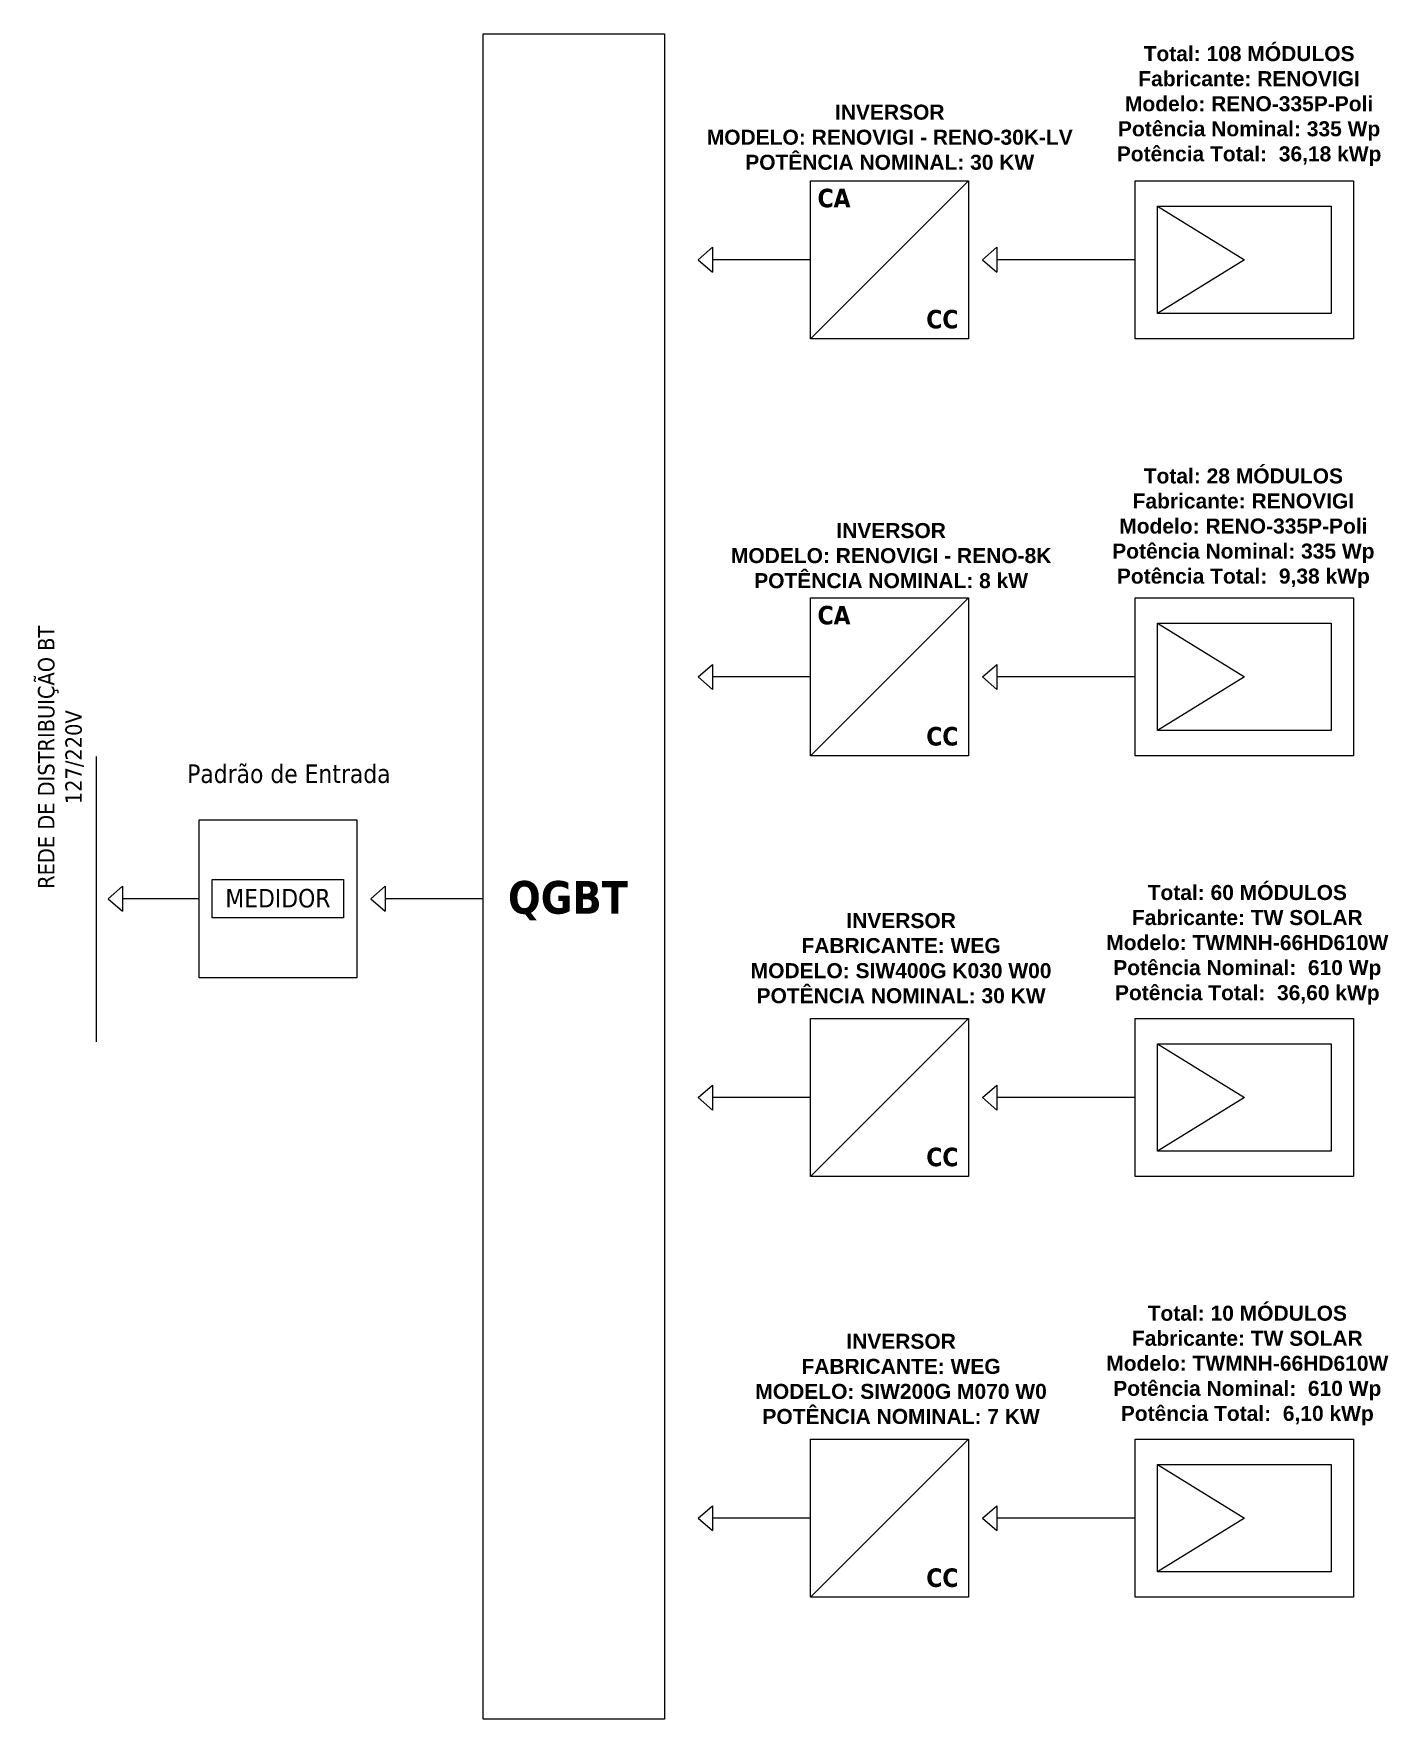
# Model space of a CAD drawing. Header units: millimetres. Extents: x 3949 to 5923, y -1989 to -943.
# Drawn here: x 5795.3 to 5923.2, y -1988.4 to -1829.5 of the extents above; entities that cross this region are included whole.
import ezdxf

# ---------------------------------------------------------------- set-up
doc = ezdxf.new("R2010")
doc.units = ezdxf.units.MM
doc.layers.add('DESENHO', color=7, linetype='Continuous', lineweight=0)
doc.layers.add('Terxto ok', color=3, linetype='Continuous')
doc.styles.add('Annotative', font='arial.ttf')
doc.styles.get("Standard").update_dxf_attribs({"font": 'arial.ttf'})

msp = doc.modelspace()

# ---------------------------------------------------------------- linework, layer by layer
at = {"layer": 'DESENHO'}
for p, q in [((5868.65, -1858.23), (5883.54, -1843.34)), ((5901.39, -1845.72), (5909.58, -1850.78)), ((5858.05, -1850.78), (5859.4, -1849.61)), ((5859.4, -1849.61), (5859.4, -1851.96)), ((5884.87, -1850.78), (5886.22, -1849.61)), ((5886.22, -1849.61), (5886.22, -1851.96)), ((5858.05, -1850.78), (5859.4, -1851.96)), ((5868.65, -1850.78), (5859.4, -1850.78)), ((5884.87, -1850.78), (5886.22, -1851.96)), ((5899.28, -1850.78), (5886.22, -1850.78)), ((5909.58, -1850.78), (5901.39, -1855.85)), ((5868.65, -1897.56), (5883.54, -1882.67)), ((5901.39, -1885.05), (5909.58, -1890.11)), ((5858.05, -1890.11), (5859.4, -1888.94)), ((5859.4, -1888.94), (5859.4, -1891.29)), ((5884.87, -1890.11), (5886.22, -1888.94)), ((5886.22, -1888.94), (5886.22, -1891.29)), ((5858.05, -1890.11), (5859.4, -1891.29)), ((5868.65, -1890.11), (5859.4, -1890.11)), ((5884.87, -1890.11), (5886.22, -1891.29)), ((5899.28, -1890.11), (5886.22, -1890.11)), ((5909.58, -1890.11), (5901.39, -1895.18)), ((5801.26, -1924.52), (5801.26, -1897.63)), ((5802.39, -1911.03), (5803.74, -1909.85)), ((5803.74, -1909.85), (5803.74, -1912.21)), ((5827.17, -1911.03), (5828.52, -1909.85)), ((5828.52, -1909.85), (5828.52, -1912.21)), ((5802.39, -1911.03), (5803.74, -1912.21)), ((5810.95, -1911.03), (5803.74, -1911.03)), ((5827.17, -1911.03), (5828.52, -1912.21)), ((5837.77, -1911.03), (5828.52, -1911.03)), ((5868.65, -1937.23), (5883.54, -1922.33)), ((5901.39, -1924.71), (5909.58, -1929.78)), ((5858.05, -1929.78), (5859.4, -1928.6)), ((5859.4, -1928.6), (5859.4, -1930.96)), ((5884.87, -1929.78), (5886.22, -1928.6)), ((5886.22, -1928.6), (5886.22, -1930.96)), ((5858.05, -1929.78), (5859.4, -1930.96)), ((5868.65, -1929.78), (5859.4, -1929.78)), ((5884.87, -1929.78), (5886.22, -1930.96)), ((5899.28, -1929.78), (5886.22, -1929.78)), ((5909.58, -1929.78), (5901.39, -1934.85)), ((5868.65, -1976.89), (5883.54, -1962)), ((5901.39, -1964.38), (5909.58, -1969.45)), ((5858.05, -1969.45), (5859.4, -1968.27)), ((5859.4, -1968.27), (5859.4, -1970.62)), ((5884.87, -1969.45), (5886.22, -1968.27)), ((5886.22, -1968.27), (5886.22, -1970.62)), ((5858.05, -1969.45), (5859.4, -1970.62)), ((5868.65, -1969.45), (5859.4, -1969.45)), ((5884.87, -1969.45), (5886.22, -1970.62)), ((5899.28, -1969.45), (5886.22, -1969.45)), ((5909.58, -1969.45), (5901.39, -1974.51))]:
    msp.add_line(p, q, dxfattribs=at)
for points in [[(5837.77, -1829.47), (5854.85, -1829.47), (5854.85, -1988.41), (5837.77, -1988.41)], [(5868.65, -1843.34), (5883.54, -1843.34), (5883.54, -1858.23), (5868.65, -1858.23)], [(5899.28, -1843.34), (5919.87, -1843.34), (5919.87, -1858.23), (5899.28, -1858.23)], [(5901.39, -1845.72), (5917.76, -1845.72), (5917.76, -1855.85), (5901.39, -1855.85)], [(5868.65, -1882.67), (5883.54, -1882.67), (5883.54, -1897.56), (5868.65, -1897.56)], [(5899.28, -1882.67), (5919.87, -1882.67), (5919.87, -1897.56), (5899.28, -1897.56)], [(5901.39, -1885.05), (5917.76, -1885.05), (5917.76, -1895.18), (5901.39, -1895.18)], [(5810.95, -1903.58), (5825.84, -1903.58), (5825.84, -1918.48), (5810.95, -1918.48)], [(5812.2, -1909.22), (5824.59, -1909.22), (5824.59, -1912.84), (5812.2, -1912.84)], [(5868.65, -1922.33), (5883.54, -1922.33), (5883.54, -1937.23), (5868.65, -1937.23)], [(5899.28, -1922.33), (5919.87, -1922.33), (5919.87, -1937.23), (5899.28, -1937.23)], [(5901.39, -1924.71), (5917.76, -1924.71), (5917.76, -1934.85), (5901.39, -1934.85)], [(5868.65, -1962), (5883.54, -1962), (5883.54, -1976.89), (5868.65, -1976.89)], [(5899.28, -1962), (5919.87, -1962), (5919.87, -1976.89), (5899.28, -1976.89)], [(5901.39, -1964.38), (5917.76, -1964.38), (5917.76, -1974.51), (5901.39, -1974.51)]]:
    msp.add_lwpolyline(points, close=True, dxfattribs=at)

# ---------------------------------------------------------------- texts
at = {"layer": 'DESENHO', "lineweight": 0, "char_height": 1.4169, "width": 31.6282, "attachment_point": 9, "style": 'Annotative'}
for s, insert in [('\\pxqc,t12;{\\fArial|b1|i0|c0|p34;Total: 108 MÓDULOS \\P\\ptz;Fabricante: RENOVIGI \\PModelo: RENO-335P-Poli\\PPotência Nominal: 335 Wp\\PPotência Total:  36,18 kWp}', (5925.83, -1841.93, -991.55)), ('\\pxqc,t12;{\\fArial|b1|i0|c0|p34;Total: 28 MÓDULOS \\P\\ptz;Fabricante: RENOVIGI \\PModelo: RENO-335P-Poli\\PPotência Nominal: 335 Wp\\PPotência Total:  9,38 kWp}', (5925.29, -1881.75, -991.55))]:
    msp.add_mtext(s, dxfattribs=dict(at, insert=insert))
at = {"layer": 'DESENHO', "lineweight": 0, "char_height": 1.4169, "attachment_point": 9, "style": 'Annotative'}
for s, insert in [('\\pxqc;{\\fArial|b1|i0|c0|p34;INVERSOR\\PMODELO: RENOVIGI - RENO-30K-LV\\PPOTÊNCIA NOMINAL: 30 KW}', (5900.7, -1842.32, 991.55)), ('\\pxqc;{\\fArial|b1|i0|c0|p34;INVERSOR\\PMODELO: RENOVIGI - RENO-8K\\PPOTÊNCIA NOMINAL: 8 kW}', (5900.83, -1881.77, 991.55)), ('\\pxqc;{\\fArial|b1|i0|c0|p34;INVERSOR\\PFABRICANTE: WEG\\PMODELO:^ISIW400G K030 W00 \\PPOTÊNCIA NOMINAL: 30 KW}', (5901.77, -1920.91)), ('\\pxqc;{\\fArial|b1|i0|c0|p34;INVERSOR\\PFABRICANTE: WEG\\PMODELO:^ISIW200G M070 W0\\PPOTÊNCIA NOMINAL: 7 KW}', (5901.77, -1960.58))]:
    msp.add_mtext_dynamic_manual_height_columns(s, width=49.1722, gutter_width=37.5, heights=[17.28], dxfattribs=dict(at, insert=insert))
at = {"layer": 'DESENHO', "lineweight": 0, "attachment_point": 4}
for s, insert, char_height in [('{\\fTahoma|b1|i0|c0|p34;CA}', (5869.3, -1844.98), 1.7486), ('{\\fTahoma|b1|i0|c0|p34;CC}', (5879.56, -1856.4), 1.7486), ('{\\fTahoma|b1|i0|c0|p34;CA}', (5869.3, -1884.31), 1.7486), ('{\\fTahoma|b1|i0|c0|p34;CC}', (5879.56, -1895.73), 1.7486), ('{\\fTahoma|b0|i0|c0|p34;Padrão de Entrada}', (5809.83, -1899.26), 1.7486), ('{\\fTahoma|b0|i0|c0|p34;MEDIDOR}', (5813.43, -1911), 1.7486), ('{\\fTahoma|b1|i0|c0|p34;QGBT}', (5840.1, -1911.21), 3.0791), ('{\\fTahoma|b1|i0|c0|p34;CC}', (5879.56, -1935.4), 1.7486), ('{\\fTahoma|b1|i0|c0|p34;CC}', (5879.56, -1975.07), 1.7486)]:
    msp.add_mtext(s, dxfattribs=dict(at, insert=insert, char_height=char_height))
at = {"layer": 'DESENHO', "lineweight": 0, "insert": (5797.92, -1910.1), "char_height": 1.5509, "attachment_point": 4, "rotation": 90}
msp.add_mtext('\\pxqc;{\\fTahoma|b0|i0|c0|p34;REDE DE DISTRIBUIÇÃO BT\\P127/220V}', dxfattribs=at)
at = {"layer": 'Terxto ok', "color": 0, "lineweight": 0, "char_height": 1.4169, "width": 36.0656, "attachment_point": 9, "style": 'Annotative'}
for s, insert in [('\\pxqc,t12;{\\fArial|b1|i0|c0|p34;Total: 60 MÓDULOS \\P\\ptz;Fabricante: TW SOLAR\\PModelo: TWMNH-66HD610W\\PPotência Nominal:  610 Wp\\PPotência Total:  36,60 kWp}', (5927.88, -1921.03)), ('\\pxqc,t12;{\\fArial|b1|i0|c0|p34;\\C256;\\c0;Total: 10 MÓDULOS \\P\\ptz;Fabricante: TW SOLAR \\PModelo: TWMNH-66HD610W\\PPotência Nominal:  610 Wp\\PPotência Total:  6,10 kWp}', (5927.88, -1960.7))]:
    msp.add_mtext(s, dxfattribs=dict(at, insert=insert))

doc.saveas('drawing.dxf')
